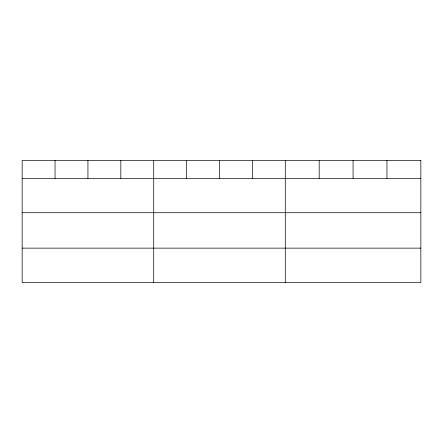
<?xml version="1.0" encoding="UTF-8"?>
<svg xmlns="http://www.w3.org/2000/svg" width="443" height="443" viewBox="0 0 443 443"><rect width="100%" height="100%" fill="white"/><g stroke="black" fill="none" stroke-linecap="round" stroke-linejoin="round"><path stroke-width="0.66" d="M22.15 178.341L420.85 178.341M22.15 212.718L420.85 212.718M22.15 248.13L420.85 248.13M386.96 160.493L386.96 178.341M353.071 160.493L353.071 178.341M319.181 160.493L319.181 178.341M285.292 160.493L285.292 282.507M252.399 160.493L252.399 178.341M219.506 160.493L219.506 178.341M186.614 160.493L186.614 178.341M153.721 160.493L153.721 282.507M120.828 160.493L120.828 178.341M87.936 160.493L87.936 178.341M55.043 160.493L55.043 178.341M420.85 160.493L22.15 160.493L22.15 282.507L420.85 282.507L420.85 160.493"/></g></svg>
